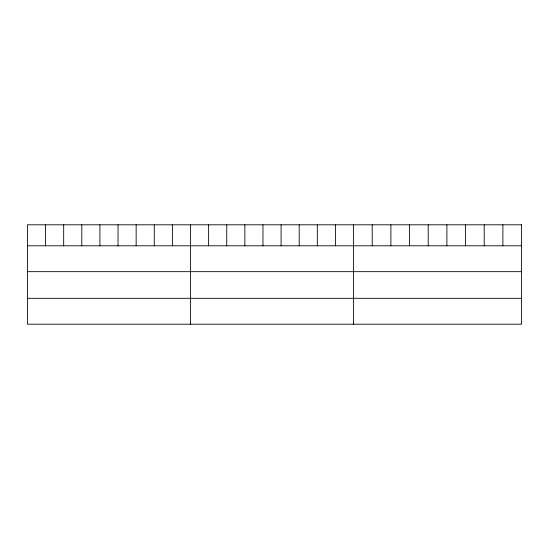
<?xml version="1.0" encoding="UTF-8"?>
<svg xmlns="http://www.w3.org/2000/svg" width="549" height="549" viewBox="0 0 549 549"><rect width="100%" height="100%" fill="white"/><g stroke="black" fill="none" stroke-linecap="round" stroke-linejoin="round"><path stroke-width="0.82" d="M27.45 245.787L521.55 245.787M27.45 271.666L521.55 271.666M27.45 298.32L521.55 298.32M502.884 224.802L502.884 245.787M484.218 224.802L484.218 245.787M465.552 224.802L465.552 245.787M446.886 224.802L446.886 245.787M428.22 224.802L428.22 245.787M409.554 224.802L409.554 245.787M390.888 224.802L390.888 245.787M372.222 224.802L372.222 245.787M353.556 224.802L353.556 324.198M335.439 224.802L335.439 245.787M317.322 224.802L317.322 245.787M299.205 224.802L299.205 245.787M281.088 224.802L281.088 245.787M262.971 224.802L262.971 245.787M244.854 224.802L244.854 245.787M226.737 224.802L226.737 245.787M208.62 224.802L208.62 245.787M190.503 224.802L190.503 324.198M172.386 224.802L172.386 245.787M154.269 224.802L154.269 245.787M136.152 224.802L136.152 245.787M118.035 224.802L118.035 245.787M99.918 224.802L99.918 245.787M81.801 224.802L81.801 245.787M63.684 224.802L63.684 245.787M45.567 224.802L45.567 245.787M521.55 224.802L27.45 224.802L27.45 324.198L521.55 324.198L521.55 224.802"/></g></svg>
